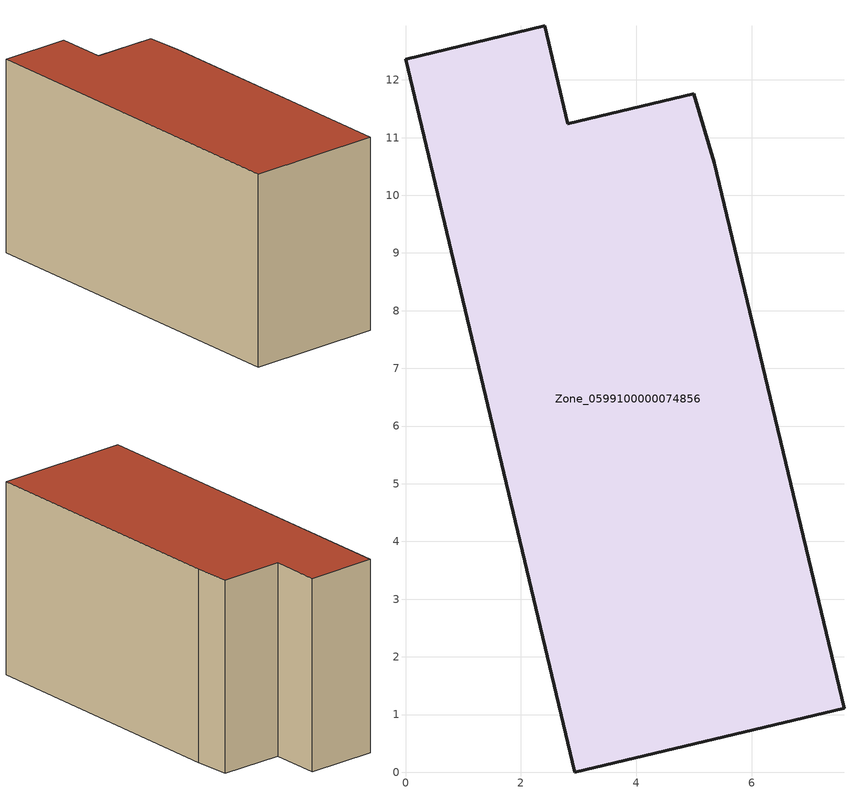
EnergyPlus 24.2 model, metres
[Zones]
Zone_0599100000074856
 floor ground (C_G): 2.93,0 0,12.36 2.41,12.94 2.81,11.24 4.99,11.76 5.35,10.56 7.6,1.11 z0
 wall outside (C_F): 0,12.36 2.93,0 7.6,1.11 5.35,10.56 4.99,11.76 2.81,11.24 2.41,12.94 0,12.36 z0:6.85
 roof outside (C_R): 5.35,10.56 4.99,11.76 2.81,11.24 2.41,12.94 0,12.36 2.93,0 7.6,1.11 z6.85
[BUILDING]
Pand.0599100000074856: North Axis=0; Terrain=City; Loads Convergence Tolerance Value=0.04; Temperature Convergence Tolerance Value=0.4; Solar Distribution=FullExterior; Maximum Number of Warmup Days=25; Minimum Number of Warmup Days=1
[Site:Location]
Rotterdam.The.Hague.AP_ZH_NLD Design_Conditions: Latitude=51.96; Longitude=4.45; Time Zone=1; Elevation=-4.5
[SITE:GROUNDTEMPERATURE:BUILDINGSURFACE]
18, 18, 18, 18, 18, 18, 18, 18, 18, 18, 18, 18
[MATERIAL] Thermal Absorptance=0.9; Solar Absorptance=0.7; Visible Absorptance=0.7
Name | Roughness | Thickness | Conductivity | Density | Specific Heat
G.TI.1975-1991 | MediumSmooth | 0.15 | 0.288461 | 540 | 1210
F.TI.1975-1991 | Rough | 0.3 | 0.230769 | 1920 | 840
R.TI.1975-1991 | MediumRough | 0.2 | 0.153846 | 1500 | 1000
[CONSTRUCTION]
C_G: G.TI.1975-1991
C_F: F.TI.1975-1991
C_R: R.TI.1975-1991
[ZONE]
Zone_0599100000074856: Type=1; Multiplier=1; Ceiling Height=Autocalculate; Volume=Autocalculate; Floor Area=autocalculate; Part of Total Floor Area=Yes
[ZONEINFILTRATION:DESIGNFLOWRATE]
Infil_Zone_0599100000074856: Zone or ZoneList or Space or SpaceList=Zone_0599100000074856; Schedule=AlwaysOn; Design Flow Rate Calculation Method=Flow/Area; Flow Rate per Floor Area=0.003; Constant Term Coefficient=1; Temperature Term Coefficient=0; Velocity Term Coefficient=0; Velocity Squared Term Coefficient=0
[HVACTEMPLATE:ZONE:IDEALLOADSAIRSYSTEM]
Zone_0599100000074856: Maximum Heating Supply Air Temperature=50; Minimum Cooling Supply Air Temperature=13; Maximum Heating Supply Air Humidity Ratio=0.0156; Minimum Cooling Supply Air Humidity Ratio=0.0077; Heating Limit=NoLimit; Cooling Limit=NoLimit; Dehumidification Control Type=ConstantSensibleHeatRatio; Cooling Sensible Heat Ratio=0.7; Dehumidification Setpoint=60; Humidification Control Type=None; Humidification Setpoint=30; Outdoor Air Method=None; Outdoor Air Flow Rate per Person=0.00944; Outdoor Air Flow Rate per Zone Floor Area=0; Outdoor Air Flow Rate per Zone=0; Demand Controlled Ventilation Type=None; Outdoor Air Economizer Type=NoEconomizer; Heat Recovery Type=None; Sensible Heat Recovery Effectiveness=0.7; Latent Heat Recovery Effectiveness=0.65
[ZONECONTROL:THERMOSTAT]
ThermostatControl_Zone_0599100000074856: Zone or ZoneList=Zone_0599100000074856; Control Type Schedule=DualSetpointControlType; Control 1=Thermostat_Zone_0599100000074856; Temperature Difference Between Cutout And Setpoint=0
[THERMOSTATSETPOINT:DUALSETPOINT]
Thermostat_Zone_0599100000074856: Heating Setpoint Temperature Schedule=HeatingSetpoint_Zone_0599100000074856; Cooling Setpoint Temperature Schedule=CoolingSetpoint_Zone_0599100000074856
[SCHEDULE:COMPACT]
HeatingSetpoint_Zone_0599100000074856: Through: 12/31, For: AllDays, Until: 24:00, 21
CoolingSetpoint_Zone_0599100000074856: Through: 12/31, For: AllDays, Until: 24:00, 24
DualSetpointControlType: Through: 12/31, For: AllDays, Until: 24:00, 4
AlwaysOn: Through: 12/31, For: AllDays, Until: 24:00, 1
